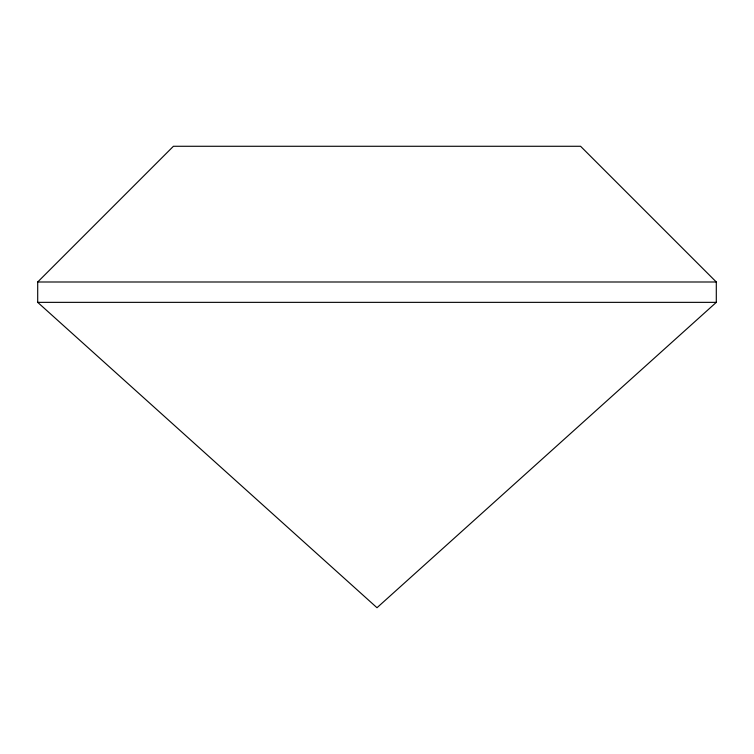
<?xml version="1.0" encoding="UTF-8"?>
<svg xmlns="http://www.w3.org/2000/svg" width="754" height="754" viewBox="0 0 754 754"><rect width="100%" height="100%" fill="white"/><g stroke="black" fill="none" stroke-linecap="round" stroke-linejoin="round"><path stroke-width="1.13" d="M37.7 281.996L173.42 146.276L580.58 146.276L716.3 281.996L716.3 302.354L377 607.724L37.7 302.354L37.7 281.996L716.3 281.996M37.7 302.354L716.3 302.354"/></g></svg>
